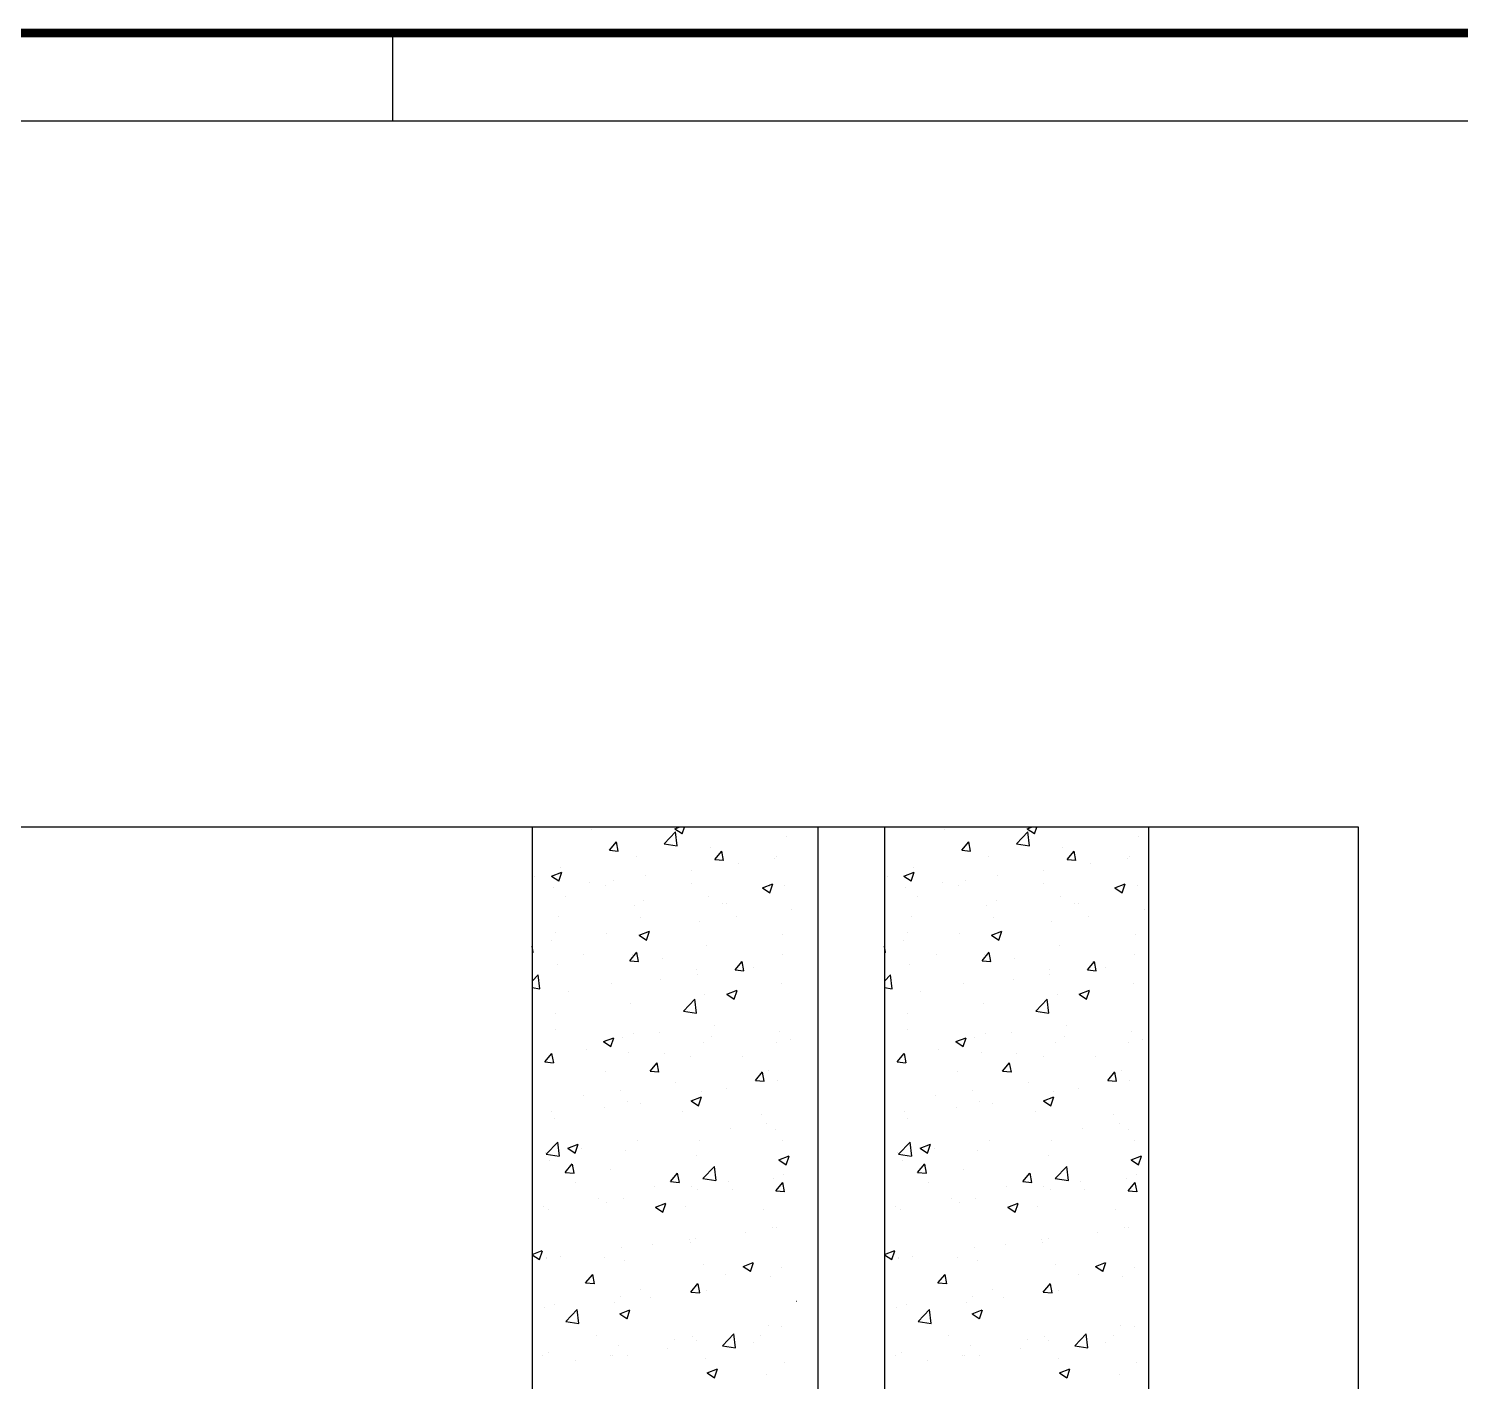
# Model space of a CAD drawing. Extents: x 1.3 to 36.8, y 1.2 to 24.4.
# Drawn here: x 11.215 to 13.246, y 22.499 to 24.418 of the extents above; entities that cross this region are included whole.
import ezdxf

# ---------------------------------------------------------------- set-up
doc = ezdxf.new("R2010")
doc.units = 0
doc.header["$LTSCALE"] = 96
doc.header["$MEASUREMENT"] = 0
doc.layers.add('BORDER', color=7, linetype='Continuous')
doc.layers.add('Non Printing', color=253, linetype='Continuous', plot=False)

# ---------------------------------------------------------------- blocks, each defined once
blk = doc.blocks.new('Border 24 x 36')
blk.add_line((10.5875, 23.5), (10.5875, 23.625))
at = {"layer": 'BORDER'}
blk.add_line((34.125, 23.5), (0.5, 23.5), dxfattribs=at)
at = {"layer": 'BORDER', "const_width": 0.0125}
blk.add_lwpolyline([(0.375, 0.375), (35.625, 0.375), (35.625, 23.625), (0.375, 23.625)], close=True, dxfattribs=at)

msp = doc.modelspace()

# ---------------------------------------------------------------- linework, layer by layer
for p, q in [((11.92905, 23.28557), (11.92905, 20.57573)), ((12.33509, 20.57573), (12.33509, 23.28557))]:
    msp.add_line(p, q)
at = {"color": 254}
for p, q in [((12.13163, 23.28328), (12.1376, 23.28557)), ((12.13163, 23.28328), (12.142, 23.27629)), ((12.14205, 23.27618), (12.1452, 23.28557)), ((12.63163, 23.28328), (12.6376, 23.28557)), ((12.63163, 23.28328), (12.642, 23.27629)), ((12.64205, 23.27618), (12.6452, 23.28557)), ((12.01347, 23.28157), (12.01347, 23.28157)), ((12.03869, 23.25264), (12.04874, 23.26461)), ((12.0512, 23.25144), (12.04879, 23.26449)), ((12.11613, 23.26194), (12.13236, 23.27885)), ((12.13471, 23.25896), (12.13241, 23.27875)), ((12.28993, 23.27237), (12.28993, 23.27237)), ((12.51347, 23.28157), (12.51347, 23.28157)), ((12.53869, 23.25264), (12.54874, 23.26461)), ((12.5512, 23.25144), (12.54879, 23.26449)), ((12.61613, 23.26194), (12.63236, 23.27885)), ((12.63471, 23.25896), (12.63241, 23.27875)), ((12.78993, 23.27237), (12.78993, 23.27237)), ((12.03869, 23.25264), (12.05115, 23.25155)), ((12.07649, 23.24341), (12.07649, 23.24341)), ((12.11613, 23.26194), (12.13466, 23.25907)), ((12.18172, 23.25675), (12.18172, 23.25675)), ((12.18812, 23.23957), (12.19817, 23.25154)), ((12.20063, 23.23836), (12.19822, 23.25142)), ((12.27643, 23.24442), (12.27643, 23.24442)), ((12.53869, 23.25264), (12.55115, 23.25155)), ((12.57649, 23.24341), (12.57649, 23.24341)), ((12.61613, 23.26194), (12.63466, 23.25907)), ((12.68172, 23.25675), (12.68172, 23.25675)), ((12.68812, 23.23957), (12.69817, 23.25154)), ((12.70063, 23.23836), (12.69822, 23.25142)), ((12.77643, 23.24442), (12.77643, 23.24442)), ((11.96953, 23.22874), (11.96953, 23.22874)), ((12.15493, 23.22356), (12.15493, 23.22356)), ((12.18812, 23.23957), (12.20058, 23.23848)), ((12.2213, 23.23398), (12.2213, 23.23398)), ((12.27345, 23.24085), (12.27345, 23.24085)), ((12.46953, 23.22874), (12.46953, 23.22874)), ((12.65493, 23.22356), (12.65493, 23.22356)), ((12.68812, 23.23957), (12.70058, 23.23848)), ((12.7213, 23.23398), (12.7213, 23.23398)), ((12.77345, 23.24085), (12.77345, 23.24085)), ((11.9326, 23.21473), (11.9326, 23.21473)), ((11.95659, 23.21609), (11.97118, 23.22169)), ((11.95659, 23.21609), (11.96695, 23.2091)), ((11.967, 23.20898), (11.97123, 23.22157)), ((12.01082, 23.20627), (12.01082, 23.20627)), ((12.03343, 23.20271), (12.03343, 23.20271)), ((12.04381, 23.21003), (12.04381, 23.21003)), ((12.08973, 23.21666), (12.08973, 23.21666)), ((12.15503, 23.20533), (12.15503, 23.20533)), ((12.25599, 23.19941), (12.27058, 23.205)), ((12.2664, 23.1923), (12.27063, 23.20489)), ((12.28739, 23.20302), (12.28739, 23.20302)), ((12.4326, 23.21473), (12.4326, 23.21473)), ((12.45659, 23.21609), (12.47118, 23.22169)), ((12.45659, 23.21609), (12.46695, 23.2091)), ((12.467, 23.20898), (12.47123, 23.22157)), ((12.51082, 23.20627), (12.51082, 23.20627)), ((12.53343, 23.20271), (12.53343, 23.20271)), ((12.54381, 23.21003), (12.54381, 23.21003)), ((12.58973, 23.21666), (12.58973, 23.21666)), ((12.65503, 23.20533), (12.65503, 23.20533)), ((12.75599, 23.19941), (12.77058, 23.205)), ((12.7664, 23.1923), (12.77063, 23.20489)), ((12.78739, 23.20302), (12.78739, 23.20302)), ((11.95867, 23.19941), (11.95867, 23.19941)), ((11.97653, 23.18675), (11.97653, 23.18675)), ((12.08774, 23.18205), (12.08774, 23.18205)), ((12.17919, 23.1874), (12.17919, 23.1874)), ((12.25599, 23.19941), (12.26635, 23.19242)), ((12.26624, 23.20064), (12.26624, 23.20064)), ((12.45867, 23.19941), (12.45867, 23.19941)), ((12.47653, 23.18675), (12.47653, 23.18675)), ((12.58774, 23.18205), (12.58774, 23.18205)), ((12.67919, 23.1874), (12.67919, 23.1874)), ((12.75599, 23.19941), (12.76635, 23.19242)), ((12.76624, 23.20064), (12.76624, 23.20064)), ((12.07396, 23.17406), (12.07396, 23.17406)), ((12.19895, 23.17735), (12.19895, 23.17735)), ((12.20485, 23.17782), (12.20485, 23.17782)), ((12.29755, 23.16907), (12.29755, 23.16907)), ((12.57396, 23.17406), (12.57396, 23.17406)), ((12.69895, 23.17735), (12.69895, 23.17735)), ((12.70485, 23.17782), (12.70485, 23.17782)), ((12.79755, 23.16907), (12.79755, 23.16907)), ((11.96699, 23.15939), (11.96699, 23.15939)), ((12.08335, 23.15696), (12.08335, 23.15696)), ((12.16649, 23.15181), (12.16649, 23.15181)), ((12.21865, 23.15868), (12.21865, 23.15868)), ((12.46699, 23.15939), (12.46699, 23.15939)), ((12.58335, 23.15696), (12.58335, 23.15696)), ((12.66649, 23.15181), (12.66649, 23.15181)), ((12.71865, 23.15868), (12.71865, 23.15868)), ((11.95602, 23.1241), (11.95602, 23.1241)), ((11.96186, 23.13611), (11.96186, 23.13611)), ((12.03492, 23.13449), (12.03492, 23.13449)), ((12.08094, 23.13221), (12.09553, 23.13781)), ((12.08094, 23.13221), (12.09131, 23.12522)), ((12.09136, 23.1251), (12.09558, 23.13769)), ((12.28486, 23.13366), (12.28486, 23.13366)), ((12.45602, 23.1241), (12.45602, 23.1241)), ((12.46186, 23.13611), (12.46186, 23.13611)), ((12.53492, 23.13449), (12.53492, 23.13449)), ((12.58094, 23.13221), (12.59553, 23.13781)), ((12.58094, 23.13221), (12.59131, 23.12522)), ((12.59136, 23.1251), (12.59558, 23.13769)), ((12.78486, 23.13366), (12.78486, 23.13366)), ((11.93067, 23.1078), (11.92905, 23.11663)), ((11.92905, 23.10806), (11.93062, 23.10792)), ((12.00236, 23.10414), (12.00236, 23.10414)), ((12.0676, 23.09594), (12.07764, 23.10791)), ((12.07143, 23.10471), (12.07143, 23.10471)), ((12.0801, 23.09473), (12.07769, 23.10779)), ((12.17666, 23.11804), (12.17666, 23.11804)), ((12.28441, 23.10491), (12.28441, 23.10491)), ((12.43067, 23.1078), (12.42905, 23.11663)), ((12.42905, 23.10806), (12.43062, 23.10792)), ((12.50236, 23.10414), (12.50236, 23.10414)), ((12.5676, 23.09594), (12.57764, 23.10791)), ((12.57143, 23.10471), (12.57143, 23.10471)), ((12.5801, 23.09473), (12.57769, 23.10779)), ((12.67666, 23.11804), (12.67666, 23.11804)), ((12.78441, 23.10491), (12.78441, 23.10491)), ((11.96446, 23.09004), (11.96446, 23.09004)), ((12.0676, 23.09594), (12.08005, 23.09485)), ((12.11358, 23.09944), (12.11358, 23.09944)), ((12.16292, 23.08406), (12.16292, 23.08406)), ((12.21703, 23.08286), (12.22707, 23.09483)), ((12.21703, 23.08286), (12.22948, 23.08177)), ((12.22479, 23.09474), (12.22479, 23.09474)), ((12.22953, 23.08166), (12.22712, 23.09471)), ((12.24274, 23.0869), (12.24274, 23.0869)), ((12.46446, 23.09004), (12.46446, 23.09004)), ((12.5676, 23.09594), (12.58005, 23.09485)), ((12.61358, 23.09944), (12.61358, 23.09944)), ((12.66292, 23.08406), (12.66292, 23.08406)), ((12.71703, 23.08286), (12.72707, 23.09483)), ((12.71703, 23.08286), (12.72948, 23.08177)), ((12.72479, 23.09474), (12.72479, 23.09474)), ((12.72953, 23.08166), (12.72712, 23.09471)), ((12.74274, 23.0869), (12.74274, 23.0869)), ((11.92905, 23.06696), (11.93763, 23.07591)), ((11.93999, 23.05602), (11.93768, 23.0758)), ((12.04142, 23.0632), (12.04142, 23.0632)), ((12.11169, 23.06964), (12.11169, 23.06964)), ((12.16384, 23.07651), (12.16384, 23.07651)), ((12.28233, 23.06431), (12.28233, 23.06431)), ((12.42905, 23.06696), (12.43763, 23.07591)), ((12.43999, 23.05602), (12.43768, 23.0758)), ((12.54142, 23.0632), (12.54142, 23.0632)), ((12.61169, 23.06964), (12.61169, 23.06964)), ((12.66384, 23.07651), (12.66384, 23.07651)), ((12.78233, 23.06431), (12.78233, 23.06431)), ((11.92905, 23.05781), (11.93994, 23.05612)), ((11.98011, 23.05232), (11.98011, 23.05232)), ((12.14375, 23.02451), (12.15998, 23.04143)), ((12.16233, 23.02154), (12.16003, 23.04132)), ((12.17412, 23.04869), (12.17412, 23.04869)), ((12.2053, 23.04833), (12.21989, 23.05393)), ((12.2053, 23.04833), (12.21566, 23.04134)), ((12.21571, 23.04122), (12.21994, 23.05381)), ((12.42905, 23.05781), (12.43994, 23.05612)), ((12.48011, 23.05232), (12.48011, 23.05232)), ((12.64375, 23.02451), (12.65998, 23.04143)), ((12.66233, 23.02154), (12.66003, 23.04132)), ((12.67412, 23.04869), (12.67412, 23.04869)), ((12.7053, 23.04833), (12.71989, 23.05393)), ((12.7053, 23.04833), (12.71566, 23.04134)), ((12.71571, 23.04122), (12.71994, 23.05381)), ((11.96193, 23.02069), (11.96193, 23.02069)), ((12.06889, 23.03535), (12.06889, 23.03535)), ((12.14375, 23.02451), (12.16228, 23.02164)), ((12.46193, 23.02069), (12.46193, 23.02069)), ((12.56889, 23.03535), (12.56889, 23.03535)), ((12.64375, 23.02451), (12.66228, 23.02164)), ((12.18794, 23.00473), (12.18794, 23.00473)), ((12.68794, 23.00473), (12.68794, 23.00473)), ((11.96179, 22.99768), (11.96179, 22.99768)), ((12.03025, 22.98114), (12.04484, 22.98674)), ((12.03025, 22.98114), (12.04062, 22.97415)), ((12.04067, 22.97403), (12.04489, 22.98662)), ((12.05688, 22.98747), (12.05688, 22.98747)), ((12.07301, 22.99298), (12.07301, 22.99298)), ((12.10903, 22.99434), (12.10903, 22.99434)), ((12.17159, 22.97934), (12.17159, 22.97934)), ((12.18422, 22.98828), (12.18422, 22.98828)), ((12.27581, 22.98061), (12.27581, 22.98061)), ((12.27979, 22.99496), (12.27979, 22.99496)), ((12.29543, 22.98358), (12.29543, 22.98358)), ((12.46179, 22.99768), (12.46179, 22.99768)), ((12.53025, 22.98114), (12.54484, 22.98674)), ((12.53025, 22.98114), (12.54062, 22.97415)), ((12.54067, 22.97403), (12.54489, 22.98662)), ((12.55688, 22.98747), (12.55688, 22.98747)), ((12.57301, 22.99298), (12.57301, 22.99298)), ((12.60903, 22.99434), (12.60903, 22.99434)), ((12.67159, 22.97934), (12.67159, 22.97934)), ((12.68422, 22.98828), (12.68422, 22.98828)), ((12.77581, 22.98061), (12.77581, 22.98061)), ((12.77979, 22.99496), (12.77979, 22.99496)), ((12.79543, 22.98358), (12.79543, 22.98358)), ((11.94708, 22.9523), (11.95712, 22.96427)), ((11.95958, 22.9511), (11.95717, 22.96415)), ((12.00572, 22.96969), (12.00572, 22.96969)), ((12.06636, 22.966), (12.06636, 22.966)), ((12.11693, 22.96499), (12.11693, 22.96499)), ((12.15432, 22.95975), (12.15432, 22.95975)), ((12.22815, 22.9603), (12.22815, 22.9603)), ((12.44708, 22.9523), (12.45712, 22.96427)), ((12.45958, 22.9511), (12.45717, 22.96415)), ((12.50572, 22.96969), (12.50572, 22.96969)), ((12.56636, 22.966), (12.56636, 22.966)), ((12.61693, 22.96499), (12.61693, 22.96499)), ((12.65432, 22.95975), (12.65432, 22.95975)), ((12.72815, 22.9603), (12.72815, 22.9603)), ((11.94708, 22.9523), (11.95953, 22.95121)), ((11.95939, 22.95133), (11.95939, 22.95133)), ((12.03282, 22.93889), (12.03282, 22.93889)), ((12.09651, 22.93923), (12.10655, 22.9512)), ((12.09651, 22.93923), (12.10896, 22.93814)), ((12.10901, 22.93802), (12.1066, 22.95108)), ((12.24594, 22.92616), (12.25598, 22.93813)), ((12.25844, 22.92495), (12.25603, 22.93801)), ((12.2647, 22.93988), (12.2647, 22.93988)), ((12.44708, 22.9523), (12.45953, 22.95121)), ((12.45939, 22.95133), (12.45939, 22.95133)), ((12.53282, 22.93889), (12.53282, 22.93889)), ((12.59651, 22.93923), (12.60655, 22.9512)), ((12.59651, 22.93923), (12.60896, 22.93814)), ((12.60901, 22.93802), (12.6066, 22.95108)), ((12.74594, 22.92616), (12.75598, 22.93813)), ((12.75844, 22.92495), (12.75603, 22.93801)), ((12.7647, 22.93988), (12.7647, 22.93988)), ((12.13313, 22.92256), (12.13313, 22.92256)), ((12.24594, 22.92616), (12.25839, 22.92507)), ((12.27726, 22.92561), (12.27726, 22.92561)), ((12.63313, 22.92256), (12.63313, 22.92256)), ((12.74594, 22.92616), (12.75839, 22.92507)), ((12.77726, 22.92561), (12.77726, 22.92561)), ((12.00207, 22.9053), (12.00207, 22.9053)), ((12.05423, 22.91217), (12.05423, 22.91217)), ((12.15461, 22.89726), (12.1692, 22.90286)), ((12.15461, 22.89726), (12.16497, 22.89027)), ((12.16502, 22.89015), (12.16925, 22.90274)), ((12.16906, 22.90999), (12.16906, 22.90999)), ((12.20424, 22.91401), (12.20424, 22.91401)), ((12.50207, 22.9053), (12.50207, 22.9053)), ((12.55423, 22.91217), (12.55423, 22.91217)), ((12.65461, 22.89726), (12.6692, 22.90286)), ((12.65461, 22.89726), (12.66497, 22.89027)), ((12.66502, 22.89015), (12.66925, 22.90274)), ((12.66906, 22.90999), (12.66906, 22.90999)), ((12.70424, 22.91401), (12.70424, 22.91401)), ((11.95686, 22.88198), (11.95686, 22.88198)), ((12.03156, 22.88708), (12.03156, 22.88708)), ((12.06383, 22.89665), (12.06383, 22.89665)), ((12.08274, 22.89315), (12.08274, 22.89315)), ((12.14277, 22.88238), (12.14277, 22.88238)), ((12.25398, 22.87768), (12.25398, 22.87768)), ((12.45686, 22.88198), (12.45686, 22.88198)), ((12.53156, 22.88708), (12.53156, 22.88708)), ((12.56383, 22.89665), (12.56383, 22.89665)), ((12.58274, 22.89315), (12.58274, 22.89315)), ((12.64277, 22.88238), (12.64277, 22.88238)), ((12.75398, 22.87768), (12.75398, 22.87768)), ((11.96124, 22.8723), (11.96124, 22.8723)), ((12.2099, 22.85771), (12.2099, 22.85771)), ((12.26205, 22.86458), (12.26205, 22.86458)), ((12.46124, 22.8723), (12.46124, 22.8723)), ((12.7099, 22.85771), (12.7099, 22.85771)), ((12.76205, 22.86458), (12.76205, 22.86458)), ((11.94903, 22.82157), (11.96526, 22.83848)), ((11.96761, 22.81859), (11.9653, 22.83838)), ((12.07832, 22.84039), (12.07832, 22.84039)), ((12.16652, 22.84063), (12.16652, 22.84063)), ((12.27473, 22.85625), (12.27473, 22.85625)), ((12.2838, 22.8411), (12.2838, 22.8411)), ((12.44903, 22.82157), (12.46526, 22.83848)), ((12.46761, 22.81859), (12.4653, 22.83838)), ((12.57832, 22.84039), (12.57832, 22.84039)), ((12.66652, 22.84063), (12.66652, 22.84063)), ((12.77473, 22.85625), (12.77473, 22.85625)), ((12.7838, 22.8411), (12.7838, 22.8411)), ((11.94727, 22.82314), (11.94727, 22.82314)), ((11.94903, 22.82157), (11.96756, 22.8187)), ((11.97956, 22.83007), (11.99415, 22.83566)), ((11.97956, 22.83007), (11.98993, 22.82308)), ((11.98998, 22.82296), (11.9942, 22.83555)), ((11.99942, 22.83), (11.99942, 22.83)), ((12.06129, 22.8273), (12.06129, 22.8273)), ((12.1623, 22.82024), (12.1623, 22.82024)), ((12.27896, 22.81338), (12.29355, 22.81898)), ((12.28938, 22.80627), (12.2936, 22.81886)), ((12.44727, 22.82314), (12.44727, 22.82314)), ((12.44903, 22.82157), (12.46756, 22.8187)), ((12.47956, 22.83007), (12.49415, 22.83566)), ((12.47956, 22.83007), (12.48993, 22.82308)), ((12.48998, 22.82296), (12.4942, 22.83555)), ((12.49942, 22.83), (12.49942, 22.83)), ((12.56129, 22.8273), (12.56129, 22.8273)), ((12.6623, 22.82024), (12.6623, 22.82024)), ((12.77896, 22.81338), (12.79355, 22.81898)), ((12.78938, 22.80627), (12.7936, 22.81886)), ((11.95433, 22.81263), (11.95433, 22.81263)), ((11.97598, 22.7956), (11.98603, 22.80757)), ((11.98849, 22.79439), (11.98608, 22.80745)), ((12.04081, 22.79939), (12.04081, 22.79939)), ((12.17137, 22.78709), (12.1876, 22.804)), ((12.18995, 22.78411), (12.18765, 22.8039)), ((12.27896, 22.81338), (12.28933, 22.80639)), ((12.45433, 22.81263), (12.45433, 22.81263)), ((12.47598, 22.7956), (12.48603, 22.80757)), ((12.48849, 22.79439), (12.48608, 22.80745)), ((12.54081, 22.79939), (12.54081, 22.79939)), ((12.67137, 22.78709), (12.6876, 22.804)), ((12.68995, 22.78411), (12.68765, 22.8039)), ((12.77896, 22.81338), (12.78933, 22.80639)), ((11.97598, 22.7956), (11.98844, 22.79451)), ((11.99099, 22.78062), (11.99099, 22.78062)), ((12.1022, 22.77593), (12.1022, 22.77593)), ((12.12541, 22.78252), (12.13546, 22.79449)), ((12.12541, 22.78252), (12.13787, 22.78143)), ((12.13792, 22.78132), (12.13551, 22.79437)), ((12.15509, 22.77554), (12.15509, 22.77554)), ((12.17137, 22.78709), (12.1899, 22.78422)), ((12.20725, 22.78241), (12.20725, 22.78241)), ((12.27219, 22.7869), (12.27219, 22.7869)), ((12.27484, 22.76945), (12.28489, 22.78142)), ((12.28734, 22.76824), (12.28494, 22.7813)), ((12.28615, 22.7928), (12.28615, 22.7928)), ((12.47598, 22.7956), (12.48844, 22.79451)), ((12.49099, 22.78062), (12.49099, 22.78062)), ((12.6022, 22.77593), (12.6022, 22.77593)), ((12.62541, 22.78252), (12.63546, 22.79449)), ((12.62541, 22.78252), (12.63787, 22.78143)), ((12.63792, 22.78132), (12.63551, 22.79437)), ((12.65509, 22.77554), (12.65509, 22.77554)), ((12.67137, 22.78709), (12.6899, 22.78422)), ((12.70725, 22.78241), (12.70725, 22.78241)), ((12.77219, 22.7869), (12.77219, 22.7869)), ((12.77484, 22.76945), (12.78489, 22.78142)), ((12.78734, 22.76824), (12.78494, 22.7813)), ((12.78615, 22.7928), (12.78615, 22.7928)), ((12.02352, 22.75822), (12.02352, 22.75822)), ((12.05876, 22.75794), (12.05876, 22.75794)), ((12.16399, 22.77128), (12.16399, 22.77128)), ((12.21342, 22.77123), (12.21342, 22.77123)), ((12.27484, 22.76945), (12.2873, 22.76836)), ((12.52352, 22.75822), (12.52352, 22.75822)), ((12.55876, 22.75794), (12.55876, 22.75794)), ((12.66399, 22.77128), (12.66399, 22.77128)), ((12.71342, 22.77123), (12.71342, 22.77123)), ((12.77484, 22.76945), (12.7873, 22.76836)), ((11.94462, 22.74783), (11.94462, 22.74783)), ((11.95179, 22.74327), (11.95179, 22.74327)), ((12.03492, 22.75264), (12.03492, 22.75264)), ((12.10392, 22.74619), (12.11851, 22.75179)), ((12.10392, 22.74619), (12.11428, 22.7392)), ((12.11433, 22.73908), (12.11856, 22.75167)), ((12.14613, 22.74794), (12.14613, 22.74794)), ((12.25734, 22.74324), (12.25734, 22.74324)), ((12.44462, 22.74783), (12.44462, 22.74783)), ((12.45179, 22.74327), (12.45179, 22.74327)), ((12.53492, 22.75264), (12.53492, 22.75264)), ((12.60392, 22.74619), (12.61851, 22.75179)), ((12.60392, 22.74619), (12.61428, 22.7392)), ((12.61433, 22.73908), (12.61856, 22.75167)), ((12.64613, 22.74794), (12.64613, 22.74794)), ((12.75734, 22.74324), (12.75734, 22.74324)), ((12.26966, 22.71755), (12.26966, 22.71755)), ((12.2752, 22.71679), (12.2752, 22.71679)), ((12.76966, 22.71755), (12.76966, 22.71755)), ((12.7752, 22.71679), (12.7752, 22.71679)), ((12.15244, 22.70024), (12.15244, 22.70024)), ((12.1537, 22.69594), (12.1537, 22.69594)), ((12.16146, 22.70193), (12.16146, 22.70193)), ((12.23134, 22.71063), (12.23134, 22.71063)), ((12.65244, 22.70024), (12.65244, 22.70024)), ((12.6537, 22.69594), (12.6537, 22.69594)), ((12.66146, 22.70193), (12.66146, 22.70193)), ((12.73134, 22.71063), (12.73134, 22.71063)), ((11.92905, 22.67906), (11.94346, 22.68459)), ((11.92905, 22.67888), (11.93924, 22.672)), ((11.93928, 22.67189), (11.94351, 22.68447)), ((11.94926, 22.67392), (11.94926, 22.67392)), ((11.94954, 22.67473), (11.94954, 22.67473)), ((11.96871, 22.67605), (11.96871, 22.67605)), ((12.0322, 22.67508), (12.0322, 22.67508)), ((12.05623, 22.68859), (12.05623, 22.68859)), ((12.10028, 22.69337), (12.10028, 22.69337)), ((12.42905, 22.67906), (12.44346, 22.68459)), ((12.42905, 22.67888), (12.43924, 22.672)), ((12.43928, 22.67189), (12.44351, 22.68447)), ((12.44926, 22.67392), (12.44926, 22.67392)), ((12.44954, 22.67473), (12.44954, 22.67473)), ((12.46871, 22.67605), (12.46871, 22.67605)), ((12.5322, 22.67508), (12.5322, 22.67508)), ((12.55623, 22.68859), (12.55623, 22.68859)), ((12.60028, 22.69337), (12.60028, 22.69337)), ((12.06075, 22.67003), (12.06075, 22.67003)), ((12.17197, 22.66533), (12.17197, 22.66533)), ((12.22827, 22.66231), (12.24286, 22.66791)), ((12.22827, 22.66231), (12.23864, 22.65532)), ((12.23869, 22.6552), (12.24291, 22.66779)), ((12.28318, 22.66063), (12.28318, 22.66063)), ((12.56075, 22.67003), (12.56075, 22.67003)), ((12.67197, 22.66533), (12.67197, 22.66533)), ((12.72827, 22.66231), (12.74286, 22.66791)), ((12.72827, 22.66231), (12.73864, 22.65532)), ((12.73869, 22.6552), (12.74291, 22.66779)), ((12.78318, 22.66063), (12.78318, 22.66063)), ((12.00489, 22.63889), (12.01493, 22.65086)), ((12.00489, 22.63889), (12.01734, 22.6378)), ((12.01739, 22.63768), (12.01498, 22.65074)), ((12.15432, 22.62582), (12.16436, 22.63779)), ((12.16682, 22.62461), (12.16441, 22.63767)), ((12.20362, 22.6502), (12.20362, 22.6502)), ((12.26713, 22.64819), (12.26713, 22.64819)), ((12.50489, 22.63889), (12.51493, 22.65086)), ((12.50489, 22.63889), (12.51734, 22.6378)), ((12.51739, 22.63768), (12.51498, 22.65074)), ((12.65432, 22.62582), (12.66436, 22.63779)), ((12.66682, 22.62461), (12.66441, 22.63767)), ((12.70362, 22.6502), (12.70362, 22.6502)), ((12.76713, 22.64819), (12.76713, 22.64819)), ((12.05369, 22.61924), (12.05369, 22.61924)), ((12.08212, 22.62934), (12.08212, 22.62934)), ((12.09763, 22.61807), (12.09763, 22.61807)), ((12.15432, 22.62582), (12.16677, 22.62473)), ((12.15892, 22.63257), (12.15892, 22.63257)), ((12.17654, 22.62846), (12.17654, 22.62846)), ((12.30375, 22.61274), (12.30405, 22.6131)), ((12.55369, 22.61924), (12.55369, 22.61924)), ((12.58212, 22.62934), (12.58212, 22.62934)), ((12.59763, 22.61807), (12.59763, 22.61807)), ((12.65432, 22.62582), (12.66677, 22.62473)), ((12.65892, 22.63257), (12.65892, 22.63257)), ((12.67654, 22.62846), (12.67654, 22.62846)), ((12.80375, 22.61274), (12.80405, 22.6131)), ((11.94673, 22.60457), (11.94673, 22.60457)), ((11.96063, 22.60849), (11.96063, 22.60849)), ((11.97665, 22.58415), (11.99288, 22.60106)), ((11.99523, 22.58117), (11.99292, 22.60096)), ((12.04548, 22.6112), (12.04548, 22.6112)), ((12.05323, 22.59511), (12.06781, 22.60071)), ((12.05323, 22.59511), (12.06359, 22.58812)), ((12.06364, 22.58801), (12.06786, 22.6006)), ((12.30375, 22.61274), (12.30405, 22.61272)), ((12.44673, 22.60457), (12.44673, 22.60457)), ((12.46063, 22.60849), (12.46063, 22.60849)), ((12.47665, 22.58415), (12.49288, 22.60106)), ((12.49523, 22.58117), (12.49292, 22.60096)), ((12.54548, 22.6112), (12.54548, 22.6112)), ((12.55323, 22.59511), (12.56781, 22.60071)), ((12.55323, 22.59511), (12.56359, 22.58812)), ((12.56364, 22.58801), (12.56786, 22.6006)), ((12.80375, 22.61274), (12.80405, 22.61272)), ((11.97665, 22.58415), (11.99518, 22.58128)), ((12.26459, 22.57884), (12.26459, 22.57884)), ((12.28319, 22.57729), (12.28319, 22.57729)), ((12.47665, 22.58415), (12.49518, 22.58128)), ((12.76459, 22.57884), (12.76459, 22.57884)), ((12.78319, 22.57729), (12.78319, 22.57729)), ((12.02018, 22.56357), (12.02018, 22.56357)), ((12.1314, 22.55887), (12.1314, 22.55887)), ((12.15639, 22.56322), (12.15639, 22.56322)), ((12.16169, 22.55643), (12.16169, 22.55643)), ((12.19899, 22.54967), (12.21522, 22.56658)), ((12.21757, 22.54669), (12.21527, 22.56647)), ((12.24261, 22.55417), (12.24261, 22.55417)), ((12.2533, 22.56361), (12.2533, 22.56361)), ((12.52018, 22.56357), (12.52018, 22.56357)), ((12.6314, 22.55887), (12.6314, 22.55887)), ((12.65639, 22.56322), (12.65639, 22.56322)), ((12.66169, 22.55643), (12.66169, 22.55643)), ((12.69899, 22.54967), (12.71522, 22.56658)), ((12.71757, 22.54669), (12.71527, 22.56647)), ((12.74261, 22.55417), (12.74261, 22.55417)), ((12.7533, 22.56361), (12.7533, 22.56361)), ((11.94419, 22.53522), (11.94419, 22.53522)), ((11.9529, 22.54028), (11.9529, 22.54028)), ((12.04019, 22.53558), (12.04019, 22.53558)), ((12.04283, 22.5359), (12.04283, 22.5359)), ((12.05116, 22.54988), (12.05116, 22.54988)), ((12.06411, 22.53559), (12.06411, 22.53559)), ((12.12173, 22.54629), (12.12173, 22.54629)), ((12.19899, 22.54967), (12.21752, 22.54679)), ((12.44419, 22.53522), (12.44419, 22.53522)), ((12.4529, 22.54028), (12.4529, 22.54028)), ((12.54019, 22.53558), (12.54019, 22.53558)), ((12.54283, 22.5359), (12.54283, 22.5359)), ((12.55116, 22.54988), (12.55116, 22.54988)), ((12.56411, 22.53559), (12.56411, 22.53559)), ((12.62173, 22.54629), (12.62173, 22.54629)), ((12.69899, 22.54967), (12.71752, 22.54679)), ((11.99067, 22.52903), (11.99067, 22.52903)), ((12.17532, 22.53089), (12.17532, 22.53089)), ((12.17758, 22.51123), (12.19217, 22.51683)), ((12.17758, 22.51123), (12.18795, 22.50424)), ((12.188, 22.50413), (12.19222, 22.51672)), ((12.28654, 22.52619), (12.28654, 22.52619)), ((12.49067, 22.52903), (12.49067, 22.52903)), ((12.67532, 22.53089), (12.67532, 22.53089)), ((12.67758, 22.51123), (12.69217, 22.51683)), ((12.67758, 22.51123), (12.68795, 22.50424)), ((12.688, 22.50413), (12.69222, 22.51672)), ((12.78654, 22.52619), (12.78654, 22.52619)), ((12.26206, 22.50949), (12.26206, 22.50949)), ((12.76206, 22.50949), (12.76206, 22.50949))]:
    msp.add_line(p, q, dxfattribs=at)
msp.add_lwpolyline([(12.42905, 23.28557), (12.42905, 20.57573), (12.80405, 20.57573), (12.80405, 23.28557)])
at = {"layer": 'Non Printing', "linetype": 'Continuous'}
msp.add_lwpolyline([(7.78952, 19.82472), (13.10185, 19.82472), (13.10185, 23.28557), (7.78952, 23.28557)], close=True, dxfattribs=at)

# ---------------------------------------------------------------- block references
msp.add_blockref('Border 24 x 36', (1.14392, 0.78712))

doc.saveas('drawing.dxf')
